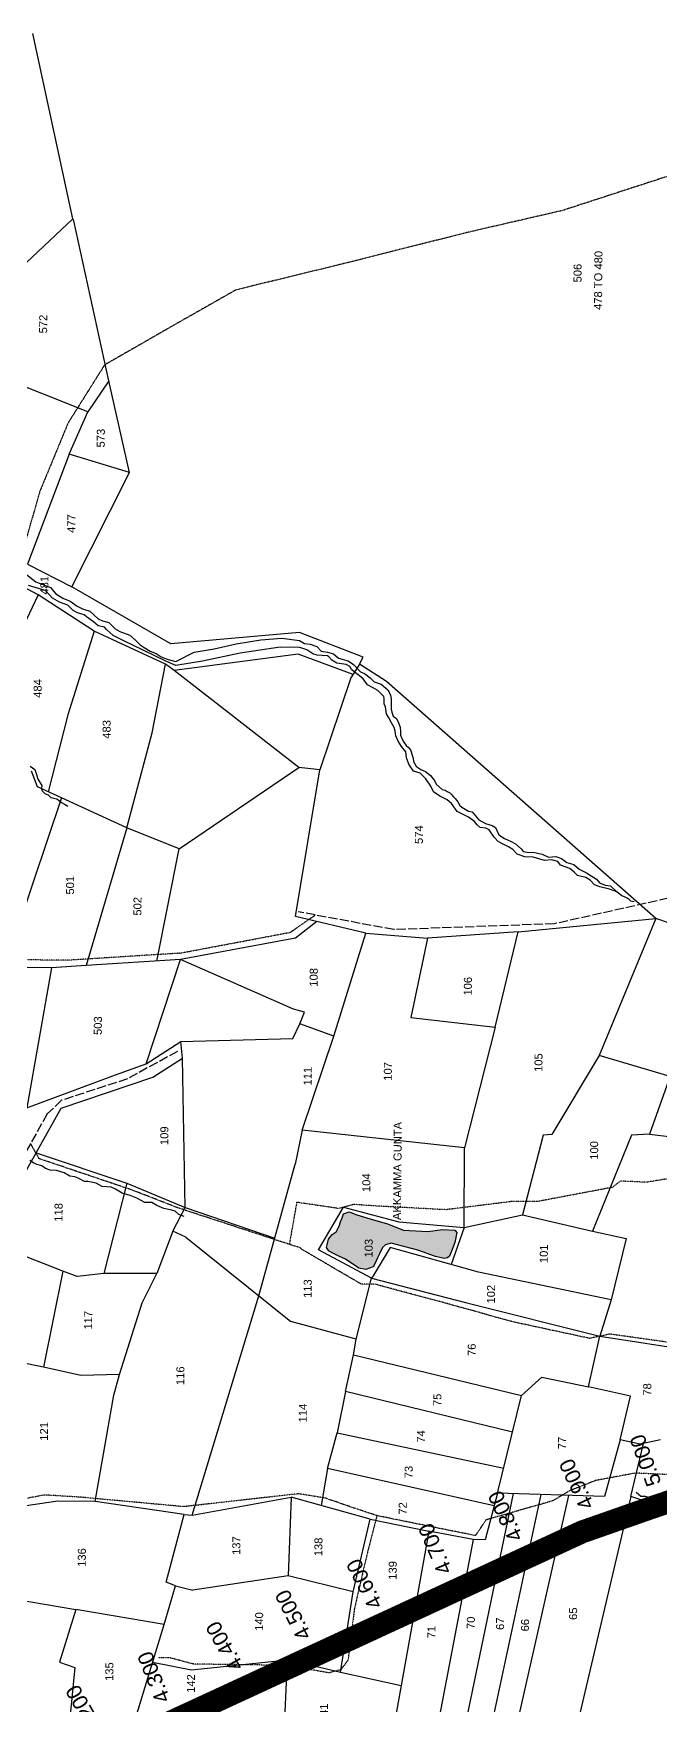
# Model space of a CAD drawing. Header units: inches. Extents: x 343459 to 349076, y 1589263 to 1597215.
# Drawn here: x 346925 to 347748, y 1592282 to 1594476 of the extents above; entities that cross this region are included whole.
import ezdxf

# ---------------------------------------------------------------- set-up
doc = ezdxf.new("R2010")
doc.units = ezdxf.units.IN
doc.header["$MEASUREMENT"] = 0
doc.linetypes.add('ACAD_ISO02W100', pattern=[15, 12, -3])
doc.linetypes.add('ACAD_ISO07W100', pattern=[3, 0, -3])
for name, color, linetype in [('BLOCK', 7, 'Continuous'), ('CARTTRACK', 30, 'ACAD_ISO02W100'), ('NALA', 4, 'Continuous'), ('SURVEY_BND', 7, 'Continuous'), ('SURVEY_NO', 7, 'Continuous'), ('TEXT', 7, 'Continuous'), ('WATER_BODY', 4, 'Continuous')]:
    doc.layers.add(name, color=color, linetype=linetype)
doc.layers.add('FOOTPATH', color=150, linetype='ACAD_ISO07W100', lineweight=30)
doc.layers.add('ReservorLine_UTM44', color=7, linetype='Continuous', lineweight=30, true_color=0x9700a8)
doc.styles.get("Standard").update_dxf_attribs({"font": 'arial.ttf'})

msp = doc.modelspace()

# ---------------------------------------------------------------- hatches: boundary and pattern name
at = {"layer": 'WATER_BODY'}
h = msp.add_hatch(dxfattribs=at)
h.set_pattern_fill('DASH', color=256, scale=10, angle=89.4935, style=0)
h.set_pattern_definition([(89.4935, (347145.951, 1586976.724), (-5.202794, 5.2956038), [5.249404, -5.249404])])
h.paths.add_polyline_path([(347832.2, 1594358.8), (347814, 1594366.4), (347804.4, 1594367.5), (347801.4, 1594361.9), (347800.1, 1594350.3), (347801.7, 1594332.9), (347802.9, 1594312.4), (347803.4, 1594296.2), (347813.1, 1594285.9), (347820.5, 1594282), (347834.1, 1594271.5), (347848.5, 1594264.3), (347861.7, 1594263.4), (347872.9, 1594267.3), (347879, 1594277.3), (347879.4, 1594303.7), (347875.5, 1594315.4), (347873.4, 1594330), (347871.9, 1594338.4), (347859.1, 1594345.4), (347841.7, 1594350.3)])
h.paths.add_polyline_path([(347349.4, 1592925.6), (347339.2, 1592929.5), (347331.8, 1592926.9), (347330.1, 1592921.7), (347328.1, 1592916.4), (347326.1, 1592910.9), (347322.4, 1592903.6), (347317.1, 1592899.9), (347312.3, 1592893.7), (347310.3, 1592886.5), (347309.7, 1592882.9), (347311.2, 1592880.2), (347313.3, 1592878.1), (347318.9, 1592874.9), (347325.9, 1592871.5), (347334.6, 1592867.7), (347352.2, 1592855.7), (347361.2, 1592853.9), (347370.8, 1592857.5), (347372.8, 1592861.4), (347376.3, 1592869.4), (347379, 1592874.8), (347383.1, 1592883), (347387.1, 1592886.5), (347394.5, 1592888.4), (347402.6, 1592886.5), (347429.3, 1592879.5), (347452.7, 1592870.9), (347464, 1592868.3), (347468.6, 1592869.5), (347470.9, 1592871.6), (347474.3, 1592880.4), (347478, 1592889.4), (347480.7, 1592902.7), (347478.2, 1592905.7), (347461.9, 1592906.5), (347442.4, 1592903.9), (347410.7, 1592905.8), (347389.6, 1592913.9), (347366.8, 1592920.5)])
h.paths.add_polyline_path([(347372.9, 1592867.1), (347373.1, 1592895.6), (347357.1, 1592895.8), (347356.9, 1592867.2)], flags=24)

# ---------------------------------------------------------------- linework, layer by layer
at = {"layer": 'BLOCK', "color": 2}
for p in [(347709, 1592532.2), (347709, 1592532.2), (347615.8, 1592496.3), (347615.8, 1592496.3), (347656.2, 1592513.7), (347656.2, 1592513.7), (347565, 1592472.8), (347565, 1592472.8), (347474.2, 1592430.8), (347474.2, 1592430.8), (347383.4, 1592388.9), (347383.4, 1592388.9), (347292.6, 1592346.9), (347292.6, 1592346.9), (347201.9, 1592305), (347201.9, 1592305)]:
    msp.add_point(p, dxfattribs=at)
at = {"layer": 'CARTTRACK'}
for p, q in [((347758.2, 1593341.2), (347608.5, 1593307.6)), ((347397.8, 1593300), (347272.4, 1593323.3)), ((347608.5, 1593307.6), (347397.8, 1593300)), ((347113.9, 1593140.1), (347048.3, 1593104.2)), ((347048.3, 1593104.2), (346962, 1593076.1)), ((346962, 1593076.1), (346943.2, 1593058.1)), ((346943.2, 1593058.1), (346881.6, 1592950.1))]:
    msp.add_line(p, q, dxfattribs=at)
at = {"layer": 'FOOTPATH', "ltscale": 0.01}
for p, q in [((347785.5, 1594297.4), (347618.9, 1594243.3)), ((347618.9, 1594243.3), (347496.4, 1594215.1)), ((347496.4, 1594215.1), (347326.8, 1594172.4)), ((347326.8, 1594172.4), (347190.9, 1594139.3)), ((347190.9, 1594139.3), (347107.1, 1594091.7)), ((347107.1, 1594091.7), (347018.2, 1594040.7)), ((347018.2, 1594040.7), (346970.4, 1593964.7)), ((346970.4, 1593964.7), (346933.6, 1593875.7)), ((346933.6, 1593875.7), (346908.9, 1593790.1)), ((347262.1, 1593296.5), (347294.7, 1593319.1)), ((347116.5, 1593269), (347262.1, 1593296.5)), ((346970.3, 1593259.8), (346858.2, 1593260.8)), ((347116.5, 1593269), (346970.3, 1593259.8)), ((346932.5, 1592999.4), (346921.2, 1593019.4)), ((347054.7, 1592958.2), (346932.5, 1592999.4)), ((347798.8, 1592979.8), (347729.6, 1592968.5)), ((347113.4, 1592935.3), (347054.7, 1592958.2)), ((347684.7, 1592961.8), (347585.6, 1592943.1)), ((347695.4, 1592970), (347684.7, 1592961.8)), ((347729.6, 1592968.5), (347695.4, 1592970)), ((347275.3, 1592882.3), (347113.4, 1592935.3)), ((347270.5, 1592942.2), (347260.8, 1592887.1)), ((347325.7, 1592934.1), (347270.5, 1592942.2)), ((347345.5, 1592939.4), (347325.7, 1592934.1)), ((347375.1, 1592937.3), (347345.5, 1592939.4)), ((347466.3, 1592932.5), (347375.1, 1592937.3)), ((347553.8, 1592943.4), (347466.3, 1592932.5)), ((347585.6, 1592943.1), (347553.8, 1592943.4)), ((347275.8, 1592881.3), (347275.3, 1592882.3)), ((347355.2, 1592834.8), (347275.8, 1592881.3)), ((347373.1, 1592834.7), (347355.2, 1592834.8)), ((347458.7, 1592811.9), (347373.1, 1592834.7)), ((347553.6, 1592785.5), (347458.7, 1592811.9)), ((347654.9, 1592763.7), (347553.6, 1592785.5)), ((347681.6, 1592769.3), (347654.9, 1592763.7)), ((347782.3, 1592755.1), (347681.6, 1592769.3)), ((347714.8, 1592586.9), (347662.8, 1592577.2)), ((347764.6, 1592584.7), (347714.8, 1592586.9)), ((347272.6, 1592559.8), (347122.4, 1592542.9)), ((347307.3, 1592554.3), (347272.6, 1592559.8)), ((347628.6, 1592563.7), (347606.6, 1592550.6)), ((347662.8, 1592577.2), (347628.6, 1592563.7)), ((346939.3, 1592558.2), (346862.2, 1592543.4)), ((346984.5, 1592555.5), (346939.3, 1592558.2)), ((347122.4, 1592542.9), (346984.5, 1592555.5)), ((347348.4, 1592540.1), (347307.3, 1592554.3)), ((347375.7, 1592531.1), (347348.4, 1592540.1)), ((347606.6, 1592550.6), (347518.7, 1592525.4)), ((347375.7, 1592531.1), (347363.3, 1592482.8)), ((347505, 1592504.9), (347375.7, 1592531.1)), ((347518.7, 1592525.4), (347505, 1592504.9)), ((347363.3, 1592482.8), (347346.2, 1592409)), ((347346.2, 1592409), (347337.8, 1592341.5)), ((347104.9, 1592344.4), (347089.4, 1592344.8)), ((347135.3, 1592336.4), (347104.9, 1592344.4)), ((347337.8, 1592341.5), (347328.2, 1592328.8)), ((347257.5, 1592334.7), (347135.3, 1592336.4)), ((347313, 1592324.8), (347257.5, 1592334.7)), ((347328.2, 1592328.8), (347313, 1592324.8))]:
    msp.add_line(p, q, dxfattribs=at)
at = {"layer": 'NALA'}
for p, q in [((346914.2, 1593767.1), (346928, 1593756.2)), ((346931.5, 1593747.5), (346918.5, 1593751.6)), ((346928, 1593756.2), (346947.4, 1593748.8)), ((346940.6, 1593744.9), (346931.5, 1593747.5)), ((346949.8, 1593735), (346940.6, 1593744.9)), ((346947.4, 1593748.8), (346954.3, 1593740.7)), ((346959.2, 1593729.6), (346949.8, 1593735)), ((346954.3, 1593740.7), (346963.7, 1593734.9)), ((346970, 1593725.5), (346959.2, 1593729.6)), ((346963.7, 1593734.9), (346973.1, 1593731.1)), ((346976.9, 1593718.7), (346970, 1593725.5)), ((346973.1, 1593731.1), (346982.4, 1593724.4)), ((346982.4, 1593724.4), (346989.4, 1593721)), ((346982.9, 1593715.7), (346976.9, 1593718.7)), ((346991.7, 1593713), (346982.9, 1593715.7)), ((346989.4, 1593721), (346998.9, 1593717.8)), ((346994.7, 1593710.4), (346991.7, 1593713)), ((347003.7, 1593703.8), (346994.7, 1593710.4)), ((346998.9, 1593717.8), (347004.2, 1593713)), ((347010, 1593698.4), (347003.7, 1593703.8)), ((347004.2, 1593713), (347010, 1593707.8)), ((347010, 1593707.8), (347015.6, 1593705)), ((347015.6, 1593705), (347024, 1593703.1)), ((347024, 1593703.1), (347032.4, 1593694.7)), ((347018.1, 1593697), (347010, 1593698.4)), ((347020.8, 1593693.9), (347018.1, 1593697)), ((347029.6, 1593685.7), (347020.8, 1593693.9)), ((347043.7, 1593679), (347029.6, 1593685.7)), ((347032.4, 1593694.7), (347038.4, 1593691.1)), ((347038.4, 1593691.1), (347051.6, 1593686.4)), ((347069.7, 1593666.2), (347043.7, 1593679)), ((347051.6, 1593686.4), (347059.1, 1593679.8)), ((347059.1, 1593679.8), (347065, 1593673.7)), ((347190.9, 1593675.1), (347223.3, 1593680.2)), ((347223.3, 1593680.2), (347251.1, 1593682.3)), ((347251.1, 1593682.3), (347274, 1593679.1)), ((347274, 1593679.1), (347280.6, 1593675.2)), ((347065, 1593673.7), (347070.1, 1593670.3)), ((347098.9, 1593652), (347069.7, 1593666.2)), ((347070.1, 1593670.3), (347078.1, 1593665.1)), ((347078.1, 1593665.1), (347085.9, 1593662.4)), ((347085.9, 1593662.4), (347092.5, 1593657.9)), ((347092.5, 1593657.9), (347102, 1593654.3)), ((347112, 1593651.8), (347136, 1593664)), ((347136, 1593664), (347162.3, 1593668.4)), ((347196.1, 1593662.7), (347146.7, 1593652.3)), ((347162.3, 1593668.4), (347190.9, 1593675.1)), ((347248.7, 1593670.7), (347196.1, 1593662.7)), ((347274.7, 1593669.9), (347248.7, 1593670.7)), ((347283.8, 1593667.2), (347274.7, 1593669.9)), ((347280.6, 1593675.2), (347288.1, 1593674.4)), ((347291.6, 1593662), (347283.8, 1593667.2)), ((347288.1, 1593674.4), (347296.9, 1593671.5)), ((347297.4, 1593660), (347291.6, 1593662)), ((347296.9, 1593671.5), (347302.6, 1593665.4)), ((347304.1, 1593659.7), (347297.4, 1593660)), ((347302.6, 1593665.4), (347310.8, 1593664.2)), ((347310.8, 1593659), (347304.1, 1593659.7)), ((347310.8, 1593664.2), (347318.9, 1593661.8)), ((347312.8, 1593657.7), (347310.8, 1593659)), ((347316.8, 1593653.3), (347312.8, 1593657.7)), ((347318.9, 1593661.8), (347325.3, 1593656.1)), ((347325.3, 1593656.1), (347338.1, 1593652.7)), ((347111.9, 1593646.5), (347098.9, 1593652)), ((347102, 1593654.3), (347112, 1593651.8)), ((347146.7, 1593652.3), (347111.9, 1593646.5)), ((347323.3, 1593649.4), (347316.8, 1593653.3)), ((347335.2, 1593647.8), (347323.3, 1593649.4)), ((347340, 1593645), (347335.2, 1593647.8)), ((347338.1, 1593652.7), (347345.2, 1593648)), ((347342.6, 1593641.2), (347340, 1593645)), ((347345.9, 1593638.3), (347342.6, 1593641.2)), ((347345.2, 1593648), (347354.4, 1593638.2)), ((347353.1, 1593632.9), (347345.9, 1593638.3)), ((347354.4, 1593638.2), (347359.5, 1593636)), ((347359.5, 1593636), (347367.1, 1593630.3)), ((347357.9, 1593629), (347353.1, 1593632.9)), ((347360.1, 1593625.8), (347357.9, 1593629)), ((347363.5, 1593621.3), (347360.1, 1593625.8)), ((347370, 1593617.8), (347363.5, 1593621.3)), ((347367.1, 1593630.3), (347372.2, 1593625)), ((347377.1, 1593613.8), (347370, 1593617.8)), ((347372.2, 1593625), (347381.3, 1593622)), ((347385, 1593606), (347377.1, 1593613.8)), ((347381.3, 1593622), (347390, 1593614.4)), ((347390, 1593614.4), (347393.7, 1593607.9)), ((347385.1, 1593603), (347385, 1593606)), ((347385.4, 1593596), (347385.1, 1593603)), ((347387.1, 1593592.3), (347385.4, 1593596)), ((347388.2, 1593583.2), (347387.1, 1593592.3)), ((347393.7, 1593607.9), (347394.5, 1593602.5)), ((347394.5, 1593602.5), (347394.4, 1593595.6)), ((347394.4, 1593595.6), (347394.5, 1593589.1)), ((347391.6, 1593577.7), (347388.2, 1593583.2)), ((347395.1, 1593571.3), (347391.6, 1593577.7)), ((347394.5, 1593589.1), (347395.4, 1593585.2)), ((347398.3, 1593565.1), (347395.1, 1593571.3)), ((347395.4, 1593585.2), (347397.1, 1593580.2)), ((347397.1, 1593580.2), (347401.5, 1593576.9)), ((347401.5, 1593576.9), (347404.1, 1593571.3)), ((347404.1, 1593571.3), (347406.3, 1593565.8)), ((347399.5, 1593560.4), (347398.3, 1593565.1)), ((347400.6, 1593554.4), (347399.5, 1593560.4)), ((347403.5, 1593547.1), (347400.6, 1593554.4)), ((347408.2, 1593540.2), (347403.5, 1593547.1)), ((347406.3, 1593565.8), (347406.8, 1593559.4)), ((347406.8, 1593559.4), (347406.8, 1593555.2)), ((347406.8, 1593555.2), (347409.1, 1593549.9)), ((347409.1, 1593549.9), (347411.2, 1593546)), ((347411.2, 1593546), (347414.3, 1593541.7)), ((347413.6, 1593533.3), (347408.2, 1593540.2)), ((347414.6, 1593525.2), (347413.6, 1593533.3)), ((347414.3, 1593541.7), (347417.2, 1593538.8)), ((347417.5, 1593517.2), (347414.6, 1593525.2)), ((347417.2, 1593538.8), (347419.9, 1593535.7)), ((347419.9, 1593535.7), (347423.4, 1593525.1)), ((347423.4, 1593525.1), (347423.7, 1593520.6)), ((346920.5, 1593514.5), (346926.7, 1593509.9)), ((346926.7, 1593509.9), (346929.5, 1593502.2)), ((346929.5, 1593502.2), (346930.9, 1593497.3)), ((347423.6, 1593507.9), (347417.5, 1593517.2)), ((347432.4, 1593505.1), (347423.6, 1593507.9)), ((347423.7, 1593520.6), (347427.3, 1593514.6)), ((347427.3, 1593514.6), (347429.3, 1593512.6)), ((347429.3, 1593512.6), (347433.2, 1593510)), ((347439.8, 1593497.7), (347432.4, 1593505.1)), ((347433.2, 1593510), (347439.4, 1593507.3)), ((347439.4, 1593507.3), (347443.3, 1593504.5)), ((347443.3, 1593504.5), (347445.9, 1593502.3)), ((347445.9, 1593502.3), (347450.8, 1593496.2)), ((346930.9, 1593497.3), (346935.8, 1593488.9)), ((346935.8, 1593488.9), (346935.6, 1593484.7)), ((346935.6, 1593484.7), (346935.8, 1593482.3)), ((346935.8, 1593482.3), (346935.8, 1593482.3)), ((346935.8, 1593482.3), (346939.9, 1593478.7)), ((347446.3, 1593488.1), (347439.8, 1593497.7)), ((347450, 1593480.8), (347446.3, 1593488.1)), ((347458.5, 1593475.1), (347450, 1593480.8)), ((347450.8, 1593496.2), (347454, 1593490.2)), ((347454, 1593490.2), (347461.2, 1593483.9)), ((347461.2, 1593483.9), (347465.3, 1593482.8)), ((347465.3, 1593482.8), (347468, 1593481)), ((347468, 1593481), (347471.3, 1593479.4)), ((346939.9, 1593478.7), (346941.6, 1593477.7)), ((346941.6, 1593477.7), (346944.1, 1593476.7)), ((346944.1, 1593476.7), (346947.6, 1593473.2)), ((346947.6, 1593473.2), (346955.7, 1593471.4)), ((346955.7, 1593471.4), (346961.8, 1593466.9)), ((346961.8, 1593466.9), (346965.8, 1593464.6)), ((346965.8, 1593464.6), (346970.1, 1593462)), ((347467.8, 1593470.3), (347458.5, 1593475.1)), ((347473.5, 1593465.6), (347467.8, 1593470.3)), ((347471.3, 1593479.4), (347473.1, 1593477.7)), ((347473.1, 1593477.7), (347476.2, 1593474.3)), ((347481, 1593454.9), (347473.5, 1593465.6)), ((347476.2, 1593474.3), (347478.5, 1593471.8)), ((347478.5, 1593471.8), (347481.9, 1593467.5)), ((347481.9, 1593467.5), (347484.7, 1593462.8)), ((347484.7, 1593462.8), (347487.3, 1593460.5)), ((347487.3, 1593460.5), (347496, 1593455.6)), ((347496, 1593447.6), (347481, 1593454.9)), ((347496, 1593455.6), (347500.9, 1593454.4)), ((347504, 1593441.8), (347496, 1593447.6)), ((347500.9, 1593454.4), (347509.7, 1593444.2)), ((347507.4, 1593437.4), (347504, 1593441.8)), ((347511.4, 1593433.9), (347507.4, 1593437.4)), ((347509.7, 1593444.2), (347518.2, 1593439)), ((347518.2, 1593439), (347526.8, 1593436.4)), ((347526.8, 1593436.4), (347531.5, 1593433.9)), ((347518.7, 1593432.9), (347511.4, 1593433.9)), ((347523.2, 1593430.9), (347518.7, 1593432.9)), ((347529.7, 1593421.4), (347523.2, 1593430.9)), ((347534.7, 1593415.8), (347529.7, 1593421.4)), ((347531.5, 1593433.9), (347535.6, 1593424.5)), ((347540.7, 1593412.6), (347534.7, 1593415.8)), ((347535.6, 1593424.5), (347543, 1593419.6)), ((347543, 1593419.6), (347550.9, 1593416.1)), ((347550.9, 1593416.1), (347557.5, 1593412.5)), ((347548.6, 1593408.8), (347540.7, 1593412.6)), ((347554, 1593405), (347548.6, 1593408.8)), ((347559.9, 1593398.9), (347554, 1593405)), ((347557.5, 1593412.5), (347564.9, 1593406)), ((347570, 1593395.5), (347559.9, 1593398.9)), ((347564.9, 1593406), (347567.7, 1593402.6)), ((347567.7, 1593402.6), (347572.8, 1593401.4)), ((347580.7, 1593395), (347570, 1593395.5)), ((347572.8, 1593401.4), (347582.8, 1593401.3)), ((347595.8, 1593390.5), (347580.7, 1593395)), ((347582.8, 1593401.3), (347592.6, 1593399.1)), ((347592.6, 1593399.1), (347600.9, 1593395.1)), ((347600.9, 1593395.1), (347610.7, 1593396.1)), ((347610.7, 1593396.1), (347617.9, 1593393.1)), ((347617.9, 1593393.1), (347625.2, 1593388.2)), ((347604.7, 1593391.6), (347595.8, 1593390.5)), ((347613.4, 1593389.5), (347604.7, 1593391.6)), ((347616.9, 1593384.4), (347613.4, 1593389.5)), ((347629, 1593380), (347616.9, 1593384.4)), ((347625.2, 1593388.2), (347634.2, 1593385.3)), ((347634.8, 1593375.5), (347629, 1593380)), ((347634.2, 1593385.3), (347641.3, 1593379.3)), ((347638.8, 1593370.9), (347634.8, 1593375.5)), ((347649.8, 1593368.3), (347638.8, 1593370.9)), ((347641.3, 1593379.3), (347650.6, 1593374.6)), ((347650.6, 1593374.6), (347656.9, 1593370.4)), ((347656.9, 1593370.4), (347664, 1593366.2)), ((347655.7, 1593364.8), (347649.8, 1593368.3)), ((347661.4, 1593358.6), (347655.7, 1593364.8)), ((347668.4, 1593356.3), (347661.4, 1593358.6)), ((347664, 1593366.2), (347667.7, 1593361.5)), ((347667.7, 1593361.5), (347675.4, 1593358.3)), ((347681.1, 1593352.9), (347668.4, 1593356.3)), ((347675.4, 1593358.3), (347682.3, 1593357.3)), ((347690.4, 1593349.4), (347681.1, 1593352.9)), ((347682.3, 1593357.3), (347690.4, 1593349.4)), ((347695.3, 1593345.4), (347690.4, 1593349.4)), ((347697.3, 1593344.3), (347695.3, 1593345.4)), ((347700.7, 1593343), (347697.3, 1593344.3)), ((347704.2, 1593341.1), (347700.7, 1593343)), ((347706.9, 1593339.3), (347704.2, 1593341.1)), ((347709.1, 1593337.2), (347706.9, 1593339.3)), ((347713.5, 1593336.4), (347709.1, 1593337.2)), ((346925.1, 1592994.1), (346920.3, 1592997)), ((346929.6, 1592991.8), (346925.1, 1592994.1)), ((346935.9, 1592990.1), (346929.6, 1592991.8)), ((346940.8, 1592986.7), (346935.9, 1592990.1)), ((346947.1, 1592984.5), (346940.8, 1592986.7)), ((346955.2, 1592983.8), (346947.1, 1592984.5)), ((346965.2, 1592981.1), (346955.2, 1592983.8)), ((346972.6, 1592976.6), (346965.2, 1592981.1)), ((346979.5, 1592975.6), (346972.6, 1592976.6)), ((346983.8, 1592974.1), (346979.5, 1592975.6)), ((346991.8, 1592969.6), (346983.8, 1592974.1)), ((346996.5, 1592969.7), (346991.8, 1592969.6)), ((347007.3, 1592967.3), (346996.5, 1592969.7)), ((347015.3, 1592962.8), (347007.3, 1592967.3)), ((347027, 1592962.2), (347015.3, 1592962.8)), ((347032.6, 1592959.6), (347027, 1592962.2)), ((347041.5, 1592954.4), (347032.6, 1592959.6)), ((347051.7, 1592951), (347041.5, 1592954.4)), ((347060.6, 1592947.6), (347051.7, 1592951)), ((347071.3, 1592942), (347060.6, 1592947.6)), ((347080.2, 1592941.9), (347071.3, 1592942)), ((347087, 1592937.9), (347080.2, 1592941.9)), ((347096.1, 1592934.2), (347087, 1592937.9)), ((347106.4, 1592931.8), (347096.1, 1592934.2)), ((347110.8, 1592930.7), (347106.4, 1592931.8)), ((347115.9, 1592926.2), (347110.8, 1592930.7)), ((347122.8, 1592923.5), (347115.9, 1592926.2)), ((347722, 1592556.3), (347716.2, 1592561.5)), ((347728.4, 1592556.3), (347722, 1592556.3)), ((347733.9, 1592554.4), (347728.4, 1592556.3)), ((347740.4, 1592550.4), (347733.9, 1592554.4)), ((347754.4, 1592550.3), (347740.4, 1592550.4))]:
    msp.add_line(p, q, dxfattribs=at)
at = {"layer": 'ReservorLine_UTM44', "color": 5, "const_width": 30}
msp.add_lwpolyline([(348926.1, 1593316), (348803.9, 1593316), (348583.2, 1593281.8), (348433, 1593025.6), (348251.3, 1592716.2), (348239.4, 1592710.5), (347738.8, 1592542.6), (347645.1, 1592509.8), (346822.1, 1592129.5), (346643.2, 1592004.2), (346155.5, 1591664.8), (345984.5, 1591624.9), (345690.5, 1591564.4), (345486.4, 1591610.3), (345041.1, 1591408.8), (344997.1, 1591394.1)], dxfattribs=at)
at = {"layer": 'SURVEY_BND'}
for p, q in [((346976.5, 1594232.5), (346924, 1594475.7)), ((346976.5, 1594232.5), (346861.9, 1594124.8)), ((346978.2, 1594229.9), (346976.5, 1594232.5)), ((347024, 1594019.9), (346978.2, 1594229.9)), ((346978.2, 1594229.9), (346978.2, 1594229.9)), ((346996.4, 1593979.1), (346829.9, 1594045.4)), ((347024, 1594019.9), (346996.4, 1593979.1)), ((347051.1, 1593899.6), (347024, 1594019.9)), ((346972, 1593923.8), (346996.4, 1593979.1)), ((346972, 1593923.8), (346917.2, 1593779.3)), ((347051.1, 1593899.6), (346972, 1593923.8)), ((346975.4, 1593749.7), (347051.1, 1593899.6)), ((346931, 1593739), (346882.5, 1593765.2)), ((346917.2, 1593779.3), (346975.4, 1593749.7)), ((347105.4, 1593675.1), (346975.4, 1593749.7)), ((346931, 1593739), (346892.4, 1593657)), ((347004.6, 1593691.7), (346931, 1593739)), ((347004.6, 1593691.7), (346970.2, 1593581.9)), ((347098.2, 1593648.2), (347004.6, 1593691.7)), ((347274.1, 1593689.9), (347105.4, 1593675.1)), ((347357.5, 1593657.6), (347274.1, 1593689.9)), ((347272.3, 1593661.5), (347109.5, 1593639.9)), ((347344.5, 1593634.8), (347272.3, 1593661.5)), ((347352.7, 1593648.2), (347357.5, 1593657.6)), ((347080.6, 1593558.3), (347098.2, 1593648.2)), ((347109.5, 1593639.9), (347098.2, 1593648.2)), ((347273.3, 1593512.6), (347109.5, 1593639.9)), ((347352.7, 1593648.2), (347341.7, 1593630.2)), ((347388.2, 1593625.5), (347352.7, 1593648.2)), ((347341.7, 1593630.2), (347301, 1593509.4)), ((347741.6, 1593314.5), (347388.2, 1593625.5)), ((346970.2, 1593581.9), (346944.5, 1593480.8)), ((347047.7, 1593433.5), (347080.6, 1593558.3)), ((346930.4, 1593487.4), (346922.5, 1593507.9)), ((347116.4, 1593406.1), (347273.3, 1593512.6)), ((347268.8, 1593317.1), (347301, 1593509.4)), ((347301, 1593509.4), (347273.3, 1593512.6)), ((346961.8, 1593472.7), (346930.4, 1593487.4)), ((346961.8, 1593472.7), (346886.8, 1593250.4)), ((347047.7, 1593433.5), (346961.8, 1593472.7)), ((347047.7, 1593433.5), (346994.2, 1593252.9)), ((347116.4, 1593406.1), (347047.7, 1593433.5)), ((347086.9, 1593258.8), (347116.4, 1593406.1)), ((347361.4, 1593295.4), (347268.8, 1593317.1)), ((347297.1, 1593310.5), (347269, 1593288.7)), ((347561.1, 1593297.2), (347741.6, 1593314.5)), ((347741.6, 1593314.5), (347667.4, 1593134.9)), ((347818.8, 1593288.5), (347741.6, 1593314.5)), ((347269, 1593288.7), (347118.1, 1593260.9)), ((347319, 1593160.4), (347361.4, 1593295.4)), ((347361.4, 1593295.4), (347442.3, 1593288.7)), ((347442.3, 1593288.7), (347420.3, 1593184.7)), ((347561.1, 1593297.2), (347442.3, 1593288.7)), ((347531, 1593172), (347561.1, 1593297.2)), ((347118.1, 1593260.9), (346994.2, 1593252.9)), ((347072.8, 1593123.8), (347118.1, 1593260.9)), ((347266.1, 1593195.7), (347118.1, 1593260.9)), ((346948.6, 1593249.9), (346825, 1593250.9)), ((346948.6, 1593249.9), (346916.1, 1593066.1)), ((346994.2, 1593252.9), (346948.6, 1593249.9)), ((347280.6, 1593191.7), (347266.1, 1593195.7)), ((347265.4, 1593157.1), (347274.5, 1593176.5)), ((347274.5, 1593176.5), (347280.6, 1593191.7)), ((347319, 1593160.4), (347274.5, 1593176.5)), ((347420.3, 1593184.7), (347531, 1593172)), ((347072.8, 1593123.8), (347118.2, 1593153)), ((347118.2, 1593153), (347265.4, 1593157.1)), ((347120.7, 1593131.5), (347118.2, 1593153)), ((347277.6, 1593036.8), (347319, 1593160.4)), ((347531, 1593172), (347490.9, 1593013.8)), ((347081.6, 1593106.3), (347120.7, 1593131.5)), ((347124, 1592935.4), (347120.7, 1593131.5)), ((347667.4, 1593134.9), (347605.1, 1593031)), ((347760.6, 1593107.4), (347667.4, 1593134.9)), ((347770, 1593133.5), (347733.3, 1593031.5)), ((346916.1, 1593066.1), (347032.8, 1593109.3)), ((347032.8, 1593109.3), (347072.8, 1593123.8)), ((346961.2, 1593065.8), (347081.6, 1593106.3)), ((346928.6, 1593007), (346961.2, 1593065.8)), ((347277.6, 1593036.8), (347268.6, 1592992.3)), ((347490.9, 1593013.8), (347277.6, 1593036.8)), ((347593.8, 1593030.3), (347566.9, 1592925.7)), ((347605.1, 1593031), (347593.8, 1593030.3)), ((347709.9, 1593030.2), (347658.5, 1592904.4)), ((347733.3, 1593031.5), (347709.9, 1593030.2)), ((347733.3, 1593031.5), (347840.6, 1593019.1)), ((346863.4, 1592891.1), (346928.6, 1593007)), ((346928.6, 1593007), (347047.4, 1592967.2)), ((347490.3, 1592909.2), (347490.9, 1593013.8)), ((347220.7, 1592819.6), (347268.6, 1592992.3)), ((347047.4, 1592967.2), (347017.4, 1592848.9)), ((347047.4, 1592967.2), (347124, 1592935.4)), ((347107.9, 1592904.2), (347124, 1592935.4)), ((347124, 1592935.4), (347241.7, 1592895.3)), ((347299, 1592879.8), (347331.7, 1592935.7)), ((347331.7, 1592935.7), (347404.4, 1592916.6)), ((347404.4, 1592916.6), (347490.3, 1592909.2)), ((347490.3, 1592909.2), (347566.9, 1592925.7)), ((347566.9, 1592925.7), (347658.5, 1592904.4)), ((346963.4, 1592852), (346863.4, 1592891.1)), ((347107.9, 1592904.2), (347087, 1592848.6)), ((347124.9, 1592896.4), (347107.9, 1592904.2)), ((347124.9, 1592896.4), (347262.7, 1592785.9)), ((347490.3, 1592909.2), (347473, 1592860.6)), ((347658.5, 1592904.4), (347703, 1592894.6)), ((347703, 1592894.6), (347683.1, 1592814.1)), ((347368.7, 1592842.6), (347299, 1592879.8)), ((347393.1, 1592882.8), (347371, 1592845.8)), ((347509.2, 1592850.6), (347393.1, 1592882.8)), ((346963.4, 1592852), (346938.1, 1592725.8)), ((346982.4, 1592845), (346963.4, 1592852)), ((347017.4, 1592848.9), (346982.4, 1592845)), ((347087, 1592848.6), (347017.4, 1592848.9)), ((347067.6, 1592810.5), (347087, 1592848.6)), ((347371, 1592845.8), (347368.7, 1592842.6)), ((347683.1, 1592814.1), (347509.2, 1592850.6)), ((347348.5, 1592762.6), (347368.7, 1592842.6)), ((347368.7, 1592842.6), (347492.1, 1592810.6)), ((347038.1, 1592716.1), (347067.6, 1592810.5)), ((347133.3, 1592531.7), (347220.7, 1592819.6)), ((347492.1, 1592810.6), (347668.2, 1592766.5)), ((347683.1, 1592814.1), (347668.2, 1592766.5)), ((347348.5, 1592762.6), (347262.7, 1592785.9)), ((347345, 1592741.9), (347348.5, 1592762.6)), ((347653.3, 1592700.1), (347668.2, 1592766.5)), ((347668.2, 1592766.5), (347792.9, 1592747.4)), ((346938.1, 1592725.8), (346866.3, 1592740.5)), ((347334.5, 1592694.1), (347345, 1592741.9)), ((347345, 1592741.9), (347565.4, 1592688.7)), ((346987, 1592715.2), (346938.1, 1592725.8)), ((347038.1, 1592716.1), (346987, 1592715.2)), ((347030.5, 1592689.2), (347038.1, 1592716.1)), ((347565.4, 1592688.7), (347592, 1592713)), ((347592, 1592713), (347653.3, 1592700.1)), ((347334.5, 1592694.1), (347323.5, 1592639.8)), ((347553.7, 1592640.8), (347334.5, 1592694.1)), ((347708.4, 1592687.8), (347653.3, 1592700.1)), ((347005.9, 1592549.7), (347030.5, 1592689.2)), ((347534.2, 1592560.6), (347565.4, 1592688.7)), ((347695.1, 1592630.5), (347708.4, 1592687.8)), ((347311.1, 1592593), (347323.5, 1592639.8)), ((347323.5, 1592639.8), (347542.1, 1592593.2)), ((347695.1, 1592630.5), (347674.3, 1592556.3)), ((347721.3, 1592624.9), (347695.1, 1592630.5)), ((347709.1, 1592556.3), (347725.8, 1592625.9)), ((347748.1, 1592630.6), (347721.3, 1592624.9)), ((347311.1, 1592593), (347302.4, 1592544.5)), ((347529.8, 1592544.2), (347311.1, 1592593)), ((347554.5, 1592560), (347488.3, 1592241.8)), ((347534.2, 1592560.6), (347517.8, 1592499.3)), ((347590.7, 1592558.8), (347520.6, 1592232.1)), ((347674.3, 1592556.3), (347534.2, 1592560.6)), ((346957, 1592550.1), (346888.7, 1592539.9)), ((347005.9, 1592549.7), (346957, 1592550.1)), ((347122.8, 1592532.5), (347005.9, 1592549.7)), ((347133.3, 1592531.7), (347263.2, 1592555.5)), ((347263.2, 1592555.5), (347259.3, 1592452.1)), ((347366.7, 1592526.6), (347263.2, 1592555.5)), ((347627.2, 1592557.7), (347551.4, 1592222.9)), ((347709.1, 1592556.3), (347625.2, 1592200.5)), ((347754, 1592541.2), (347709.1, 1592556.3)), ((347099.1, 1592443.8), (347122.8, 1592532.5)), ((347122.8, 1592532.5), (347133.3, 1592531.7)), ((347344.4, 1592431.3), (347366.7, 1592526.6)), ((347366.7, 1592526.6), (347444, 1592510.7)), ((347444, 1592510.7), (347398.2, 1592257.1)), ((347502, 1592499.9), (347444, 1592510.7)), ((347502, 1592499.9), (347454.1, 1592247.8)), ((347517.8, 1592499.3), (347502, 1592499.9)), ((347259.3, 1592452.1), (347134.1, 1592433.5)), ((347344.4, 1592431.3), (347259.3, 1592452.1)), ((346866.4, 1592427.3), (346980.4, 1592408.2)), ((347096.5, 1592388.4), (347111.4, 1592439.1)), ((347111.4, 1592439.1), (347099.1, 1592443.8)), ((347111.4, 1592439.1), (347134.1, 1592433.5)), ((347327.9, 1592325.4), (347344.4, 1592431.3)), ((346980.4, 1592408.2), (346959.1, 1592339)), ((347096.5, 1592388.4), (346980.4, 1592408.2)), ((347054.4, 1592250.7), (347096.5, 1592388.4)), ((347132.5, 1592328.7), (347258.3, 1592342)), ((347253.3, 1592228.8), (347258.3, 1592342)), ((347327.9, 1592325.4), (347258.3, 1592342)), ((346959.1, 1592339), (346979.4, 1592331.8)), ((346979.4, 1592331.8), (346973.1, 1592269.4)), ((347081.3, 1592338.7), (347132.5, 1592328.7)), ((347407.4, 1592308), (347327.9, 1592325.4))]:
    msp.add_line(p, q, dxfattribs=at)
at = {"layer": 'WATER_BODY'}
for p, q in [((347322.4, 1592903.6), (347326.1, 1592910.9)), ((347326.1, 1592910.9), (347328.1, 1592916.4)), ((347328.1, 1592916.4), (347330.1, 1592921.7)), ((347330.1, 1592921.7), (347331.8, 1592926.9)), ((347331.8, 1592926.9), (347339.2, 1592929.5)), ((347339.2, 1592929.5), (347349.4, 1592925.6)), ((347349.4, 1592925.6), (347366.8, 1592920.5)), ((347366.8, 1592920.5), (347389.6, 1592913.9)), ((347389.6, 1592913.9), (347410.7, 1592905.8)), ((347310.3, 1592886.5), (347312.3, 1592893.7)), ((347312.3, 1592893.7), (347317.1, 1592899.9)), ((347317.1, 1592899.9), (347322.4, 1592903.6)), ((347394.5, 1592888.4), (347387.1, 1592886.5)), ((347402.6, 1592886.5), (347394.5, 1592888.4)), ((347410.7, 1592905.8), (347442.4, 1592903.9)), ((347442.4, 1592903.9), (347461.9, 1592906.5)), ((347461.9, 1592906.5), (347478.2, 1592905.7)), ((347478, 1592889.4), (347474.3, 1592880.4)), ((347480.7, 1592902.7), (347478, 1592889.4)), ((347478.2, 1592905.7), (347480.7, 1592902.7)), ((347309.7, 1592882.9), (347310.3, 1592886.5)), ((347311.2, 1592880.2), (347309.7, 1592882.9)), ((347313.3, 1592878.1), (347311.2, 1592880.2)), ((347318.9, 1592874.9), (347313.3, 1592878.1)), ((347325.9, 1592871.5), (347318.9, 1592874.9)), ((347334.6, 1592867.7), (347325.9, 1592871.5)), ((347352.2, 1592855.7), (347334.6, 1592867.7)), ((347376.3, 1592869.4), (347372.8, 1592861.4)), ((347379, 1592874.8), (347376.3, 1592869.4)), ((347383.1, 1592883), (347379, 1592874.8)), ((347387.1, 1592886.5), (347383.1, 1592883)), ((347429.3, 1592879.5), (347402.6, 1592886.5)), ((347452.7, 1592870.9), (347429.3, 1592879.5)), ((347464, 1592868.3), (347452.7, 1592870.9)), ((347468.6, 1592869.5), (347464, 1592868.3)), ((347470.9, 1592871.6), (347468.6, 1592869.5)), ((347474.3, 1592880.4), (347470.9, 1592871.6)), ((347361.2, 1592853.9), (347352.2, 1592855.7)), ((347370.8, 1592857.5), (347361.2, 1592853.9)), ((347372.8, 1592861.4), (347370.8, 1592857.5)), ((347370.8, 1592857.5), (347370.8, 1592857.5))]:
    msp.add_line(p, q, dxfattribs=at)

# ---------------------------------------------------------------- texts
at = {"layer": 'BLOCK', "color": 1}
for s, rotation, p in [('5.000', 109.8052, (347749.3, 1592574)), ('5.000', 109.8052, (347749.3, 1592574)), ('4.900', 114.902, (347661.5, 1592544.6)), ('4.900', 114.902, (347661.5, 1592544.6)), ('4.800', 114.9417, (347568.2, 1592502.7)), ('4.800', 114.9417, (347568.2, 1592502.7)), ('4.700', 113.0961, (347475, 1592459.1)), ('4.700', 113.0961, (347475, 1592459.1)), ('4.600', 116.8591, (347384, 1592414.5)), ('4.600', 116.8591, (347384, 1592414.5)), ('4.500', 116.8386, (347290.4, 1592373.9)), ('4.500', 116.8386, (347290.4, 1592373.9)), ('4.400', 119.342, (347201.6, 1592334)), ('4.400', 119.342, (347201.6, 1592334)), ('4.300', 111.561, (347104.9, 1592290.1)), ('4.300', 111.561, (347104.9, 1592290.1)), ('4.200', 119.7085, (347018, 1592250.7)), ('4.200', 119.7085, (347018, 1592250.7))]:
    msp.add_text(s, height=20, rotation=rotation, dxfattribs=at).set_placement(p)
at = {"layer": 'SURVEY_NO', "oblique": 360}
for s, p in [('478 TO 480', (347671.1, 1594112.9)), ('506', (347644.2, 1594149)), ('572', (346942.9, 1594082.2)), ('573', (347018.5, 1593932.5)), ('477', (346979.8, 1593820.4)), ('481', (346944.5, 1593739.5)), ('483', (347026.1, 1593550.4)), ('574', (347436, 1593412.3)), ('501', (346978.2, 1593345.9)), ('502', (347066.6, 1593318.3)), ('106', (347500.2, 1593213.4)), ('503', (347014.6, 1593161.7)), ('105', (347592.9, 1593113.2)), ('111', (347290, 1593095.4)), ('109', (347101.9, 1593017.3)), ('100', (347666, 1592998)), ('104', (347367, 1592955.6)), ('103', (347370.1, 1592869.7)), ('101', (347599.9, 1592862.4)), ('113', (347290, 1592816.7)), ('102', (347530.6, 1592809.4)), ('117', (347001.9, 1592775.2)), ('76', (347505.3, 1592740.5)), ('116', (347122.9, 1592702.4)), ('75', (347460.2, 1592674.8)), ('78', (347735.7, 1592688.5)), ('121', (346944, 1592629.4)), ('74', (347438.7, 1592626.8)), ('73', (347422.5, 1592580.1)), ('72', (347414.8, 1592532.4)), ('136', (346993.6, 1592463.9)), ('139', (347401.6, 1592447)), ('65', (347638.4, 1592394.3)), ('140', (347226.3, 1592379.9)), ('67', (347542.6, 1592381.1)), ('135', (347029.7, 1592314.2)), ('142', (347136.8, 1592298.5)), ('141', (347311.3, 1592260.2))]:
    msp.add_text(s, height=10.5, rotation=89.4935, dxfattribs=at).set_placement(p)
at = {"layer": 'SURVEY_NO'}
for s, p in [('484', (346935.6, 1593604.1)), ('108', (347297.9, 1593225.1)), ('107', (347395.2, 1593101.7)), ('118', (346963, 1592916.7)), ('114', (347283.6, 1592653.4)), ('77', (347623.9, 1592618.1)), ('137', (347196.4, 1592479.5)), ('138', (347304.1, 1592477.8)), ('71', (347452.5, 1592370.1)), ('70', (347504.2, 1592382.3)), ('66', (347575.3, 1592379.2))]:
    msp.add_text(s, height=10.5, rotation=89.4935, dxfattribs=at).set_placement(p)
at = {"layer": 'TEXT', "oblique": 360}
msp.add_text('AKKAMMA GUNTA', height=10.499, rotation=89.4935, dxfattribs=at).set_placement((347407.3, 1592918.9))

doc.saveas('drawing.dxf')
